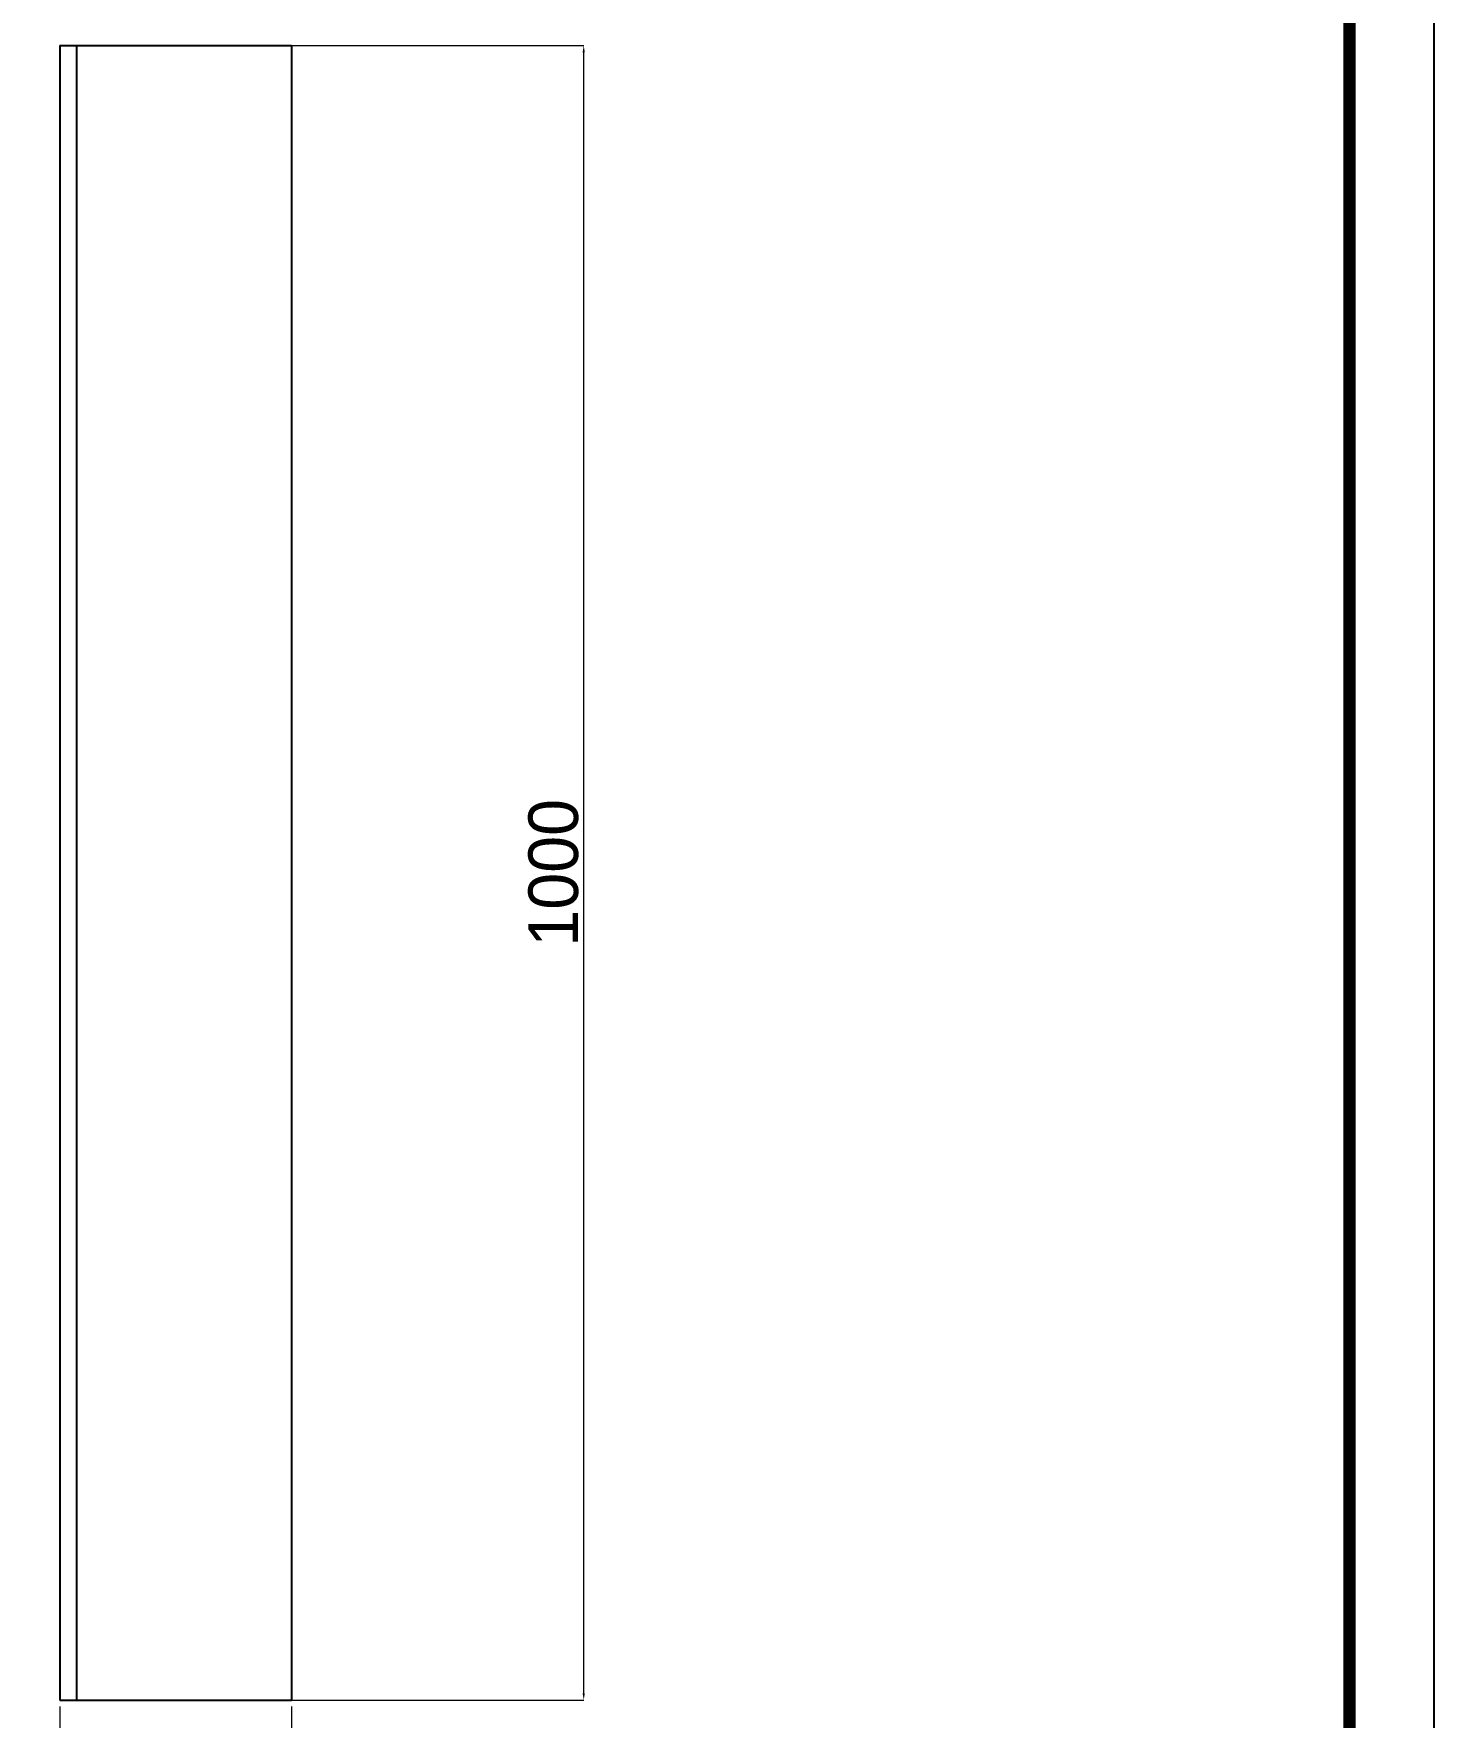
# Model space of a CAD drawing. Extents: x 16296660632 to 16296680635, y -37409619871 to -37409615679.
# Drawn here: x 16296679788 to 16296680635, y -37409617216 to -37409616198 of the extents above; entities that cross this region are included whole.
import ezdxf

# ---------------------------------------------------------------- set-up
doc = ezdxf.new("R2010")
doc.units = 0
doc.header["$LTSCALE"] = 10
doc.header["$MEASUREMENT"] = 0
doc.header["$PDMODE"] = 3
doc.header["$PDSIZE"] = -10
doc.layers.get('0').update_dxf_attribs({"linetype": 'CONTINUOUS'})
doc.layers.get('DEFPOINTS').update_dxf_attribs({"linetype": 'CONTINUOUS'})
doc.styles.add('Daelim Dimension', font='\x7f\x7f\x7f\x7f.TTF')
doc.dimstyles.new('DEFAULT', dxfattribs={"dimscale": 2, "dimtxt": 2, "dimasz": 2, "dimexe": 0, "dimexo": 2, "dimgap": 1, "dimtad": 1, "dimdec": 1, "dimzin": 9, "dimdsep": 46, "dimtxsty": 'Daelim Dimension', "dimcen": 0.5, "dimclrd": 252, "dimclre": 252, "dimclrt": 3, "dimadec": 1, "dimazin": 0, "dimtfac": 1, "dimtdec": 1, "dimtix": 1, "dimtmove": 0, "dimatfit": 3, "dimfxl": 0, "dimtolj": 1, "dimtzin": 1, "dimlwd": 9, "dimlwe": 9, "dimarcsym": 0})

# ---------------------------------------------------------------- blocks, each defined once
blk = doc.blocks.new('*D4')
at = {"color": 5, "lineweight": 9}
for p, q in [((16296679804.120661, -37409617209.33696), (16296679804.120661, -37409617320.627998)), ((16296679944.120661, -37409617209.33696), (16296679944.120661, -37409617320.627998)), ((16296679808.120661, -37409617320.627998), (16296679940.120661, -37409617320.627998))]:
    blk.add_line(p, q, dxfattribs=at)
at = {"color": 5}
for points in [[(16296679808.120661, -37409617319.961327), (16296679808.120661, -37409617321.294662), (16296679804.120661, -37409617320.627998)], [(16296679940.120661, -37409617319.961327), (16296679940.120661, -37409617321.294662), (16296679944.120661, -37409617320.627998)]]:
    blk.add_solid(points, dxfattribs=at)
at = {"layer": 'DEFPOINTS', "color": 0}
for p in [(16296679804.120661, -37409617205.33696), (16296679944.120661, -37409617205.33696), (16296679944.120661, -37409617320.627998)]:
    blk.add_point(p, dxfattribs=at)
at = {"color": 7, "insert": (16296679874.120661, -37409617302.404823), "char_height": 30, "attachment_point": 5, "style": 'Daelim Dimension'}
blk.add_mtext('\\A1;140', dxfattribs=at)
blk = doc.blocks.new('*D5')
at = {"color": 5, "lineweight": 9}
for p, q in [((16296679818.12066, -37409616205.33696), (16296680120.74293, -37409616205.33696)), ((16296680120.74293, -37409617201.33696), (16296680120.74293, -37409616209.33696)), ((16296679818.12066, -37409617205.33696), (16296680120.74293, -37409617205.33696))]:
    blk.add_line(p, q, dxfattribs=at)
at = {"color": 5}
for points in [[(16296680120.07626, -37409616209.33696), (16296680121.4096, -37409616209.33696), (16296680120.74293, -37409616205.33696)], [(16296680120.07626, -37409617201.33696), (16296680121.4096, -37409617201.33696), (16296680120.74293, -37409617205.33696)]]:
    blk.add_solid(points, dxfattribs=at)
at = {"layer": 'DEFPOINTS', "color": 0}
for p in [(16296679814.12066, -37409616205.33696), (16296680120.74293, -37409616205.33696), (16296679814.12066, -37409617205.33696)]:
    blk.add_point(p, dxfattribs=at)
at = {"color": 7, "insert": (16296680102.51976, -37409616705.33696), "char_height": 30, "attachment_point": 5, "rotation": 90, "style": 'Daelim Dimension'}
blk.add_mtext('\\A1;1000', dxfattribs=at)

msp = doc.modelspace()

# ---------------------------------------------------------------- linework, layer by layer
for p, q in [((16296679804.12066, -37409616205.33696), (16296679944.12066, -37409616205.33696)), ((16296679804.12066, -37409616205.33696), (16296679804.12066, -37409617205.33696)), ((16296679814.12066, -37409616205.33696), (16296679814.12066, -37409617205.33696)), ((16296679944.12066, -37409616205.33696), (16296679944.12066, -37409617205.33696)), ((16296679804.12066, -37409617205.33696), (16296679944.12066, -37409617205.33696))]:
    msp.add_line(p, q)
at = {"ltscale": 0.5}
msp.add_lwpolyline([(16296677466.34452, -37409618000.16034), (16296680634.89174, -37409618000.16034), (16296680634.89174, -37409615678.50598), (16296677466.34452, -37409615678.50598)], close=True, dxfattribs=at)
at = {"color": 5, "linetype": 'ByBlock', "lineweight": 200, "const_width": 7.3008}
msp.add_lwpolyline([(16296677517.29532, -37409617900.74922), (16296680583.63132, -37409617900.74922), (16296680583.63132, -37409615732.41158), (16296677517.29532, -37409615732.41158)], close=True, dxfattribs=at)

# ---------------------------------------------------------------- dimensions: what is measured, and where the dimension line sits
at = {"color": 5}
dim = msp.add_linear_dim(base=(16296680120.74293, -37409616205.33696), p1=(16296679814.12066, -37409617205.33696), p2=(16296679814.12066, -37409616205.33696), angle=90, dimstyle='DEFAULT', override={"dimtxt": 15, "dimclrd": 5, "dimclre": 5, "dimclrt": 7}, dxfattribs=at)
dim.commit()
dim.dimension.update_dxf_attribs({"geometry": '*D5', "text_midpoint": (16296680102.51976, -37409616705.33696)})
dim = msp.add_linear_dim(base=(16296679944.12066, -37409617320.628), p1=(16296679804.12066, -37409617205.33696), p2=(16296679944.12066, -37409617205.33696), dimstyle='DEFAULT', override={"dimtxt": 15, "dimclrd": 5, "dimclre": 5, "dimclrt": 7}, dxfattribs=at)
dim.commit()
dim.dimension.update_dxf_attribs({"geometry": '*D4', "text_midpoint": (16296679874.12066, -37409617302.40482)})

doc.saveas('drawing.dxf')
